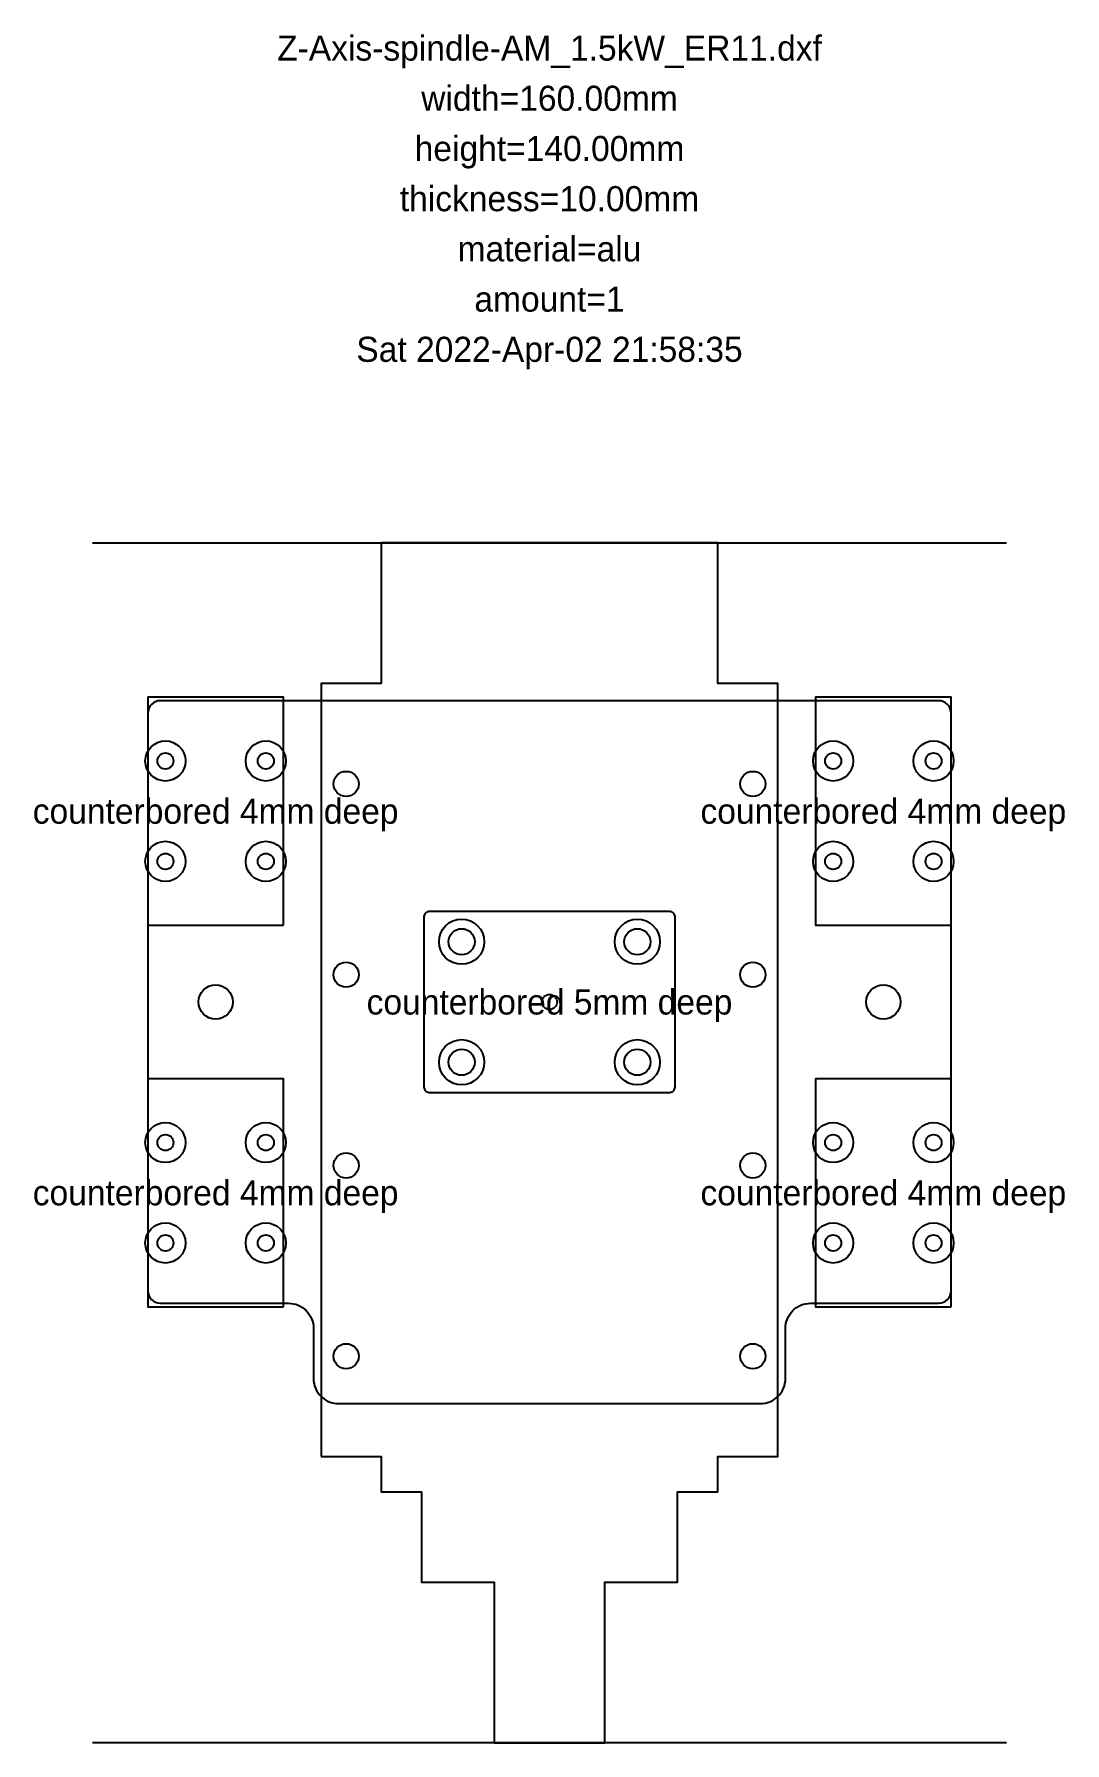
# Model space of a CAD drawing. Header units: millimetres. Extents: x -103 to 103, y -68 to 273.
import ezdxf
from ezdxf.enums import TextEntityAlignment as Align

# ---------------------------------------------------------------- set-up
doc = ezdxf.new("R2010")
doc.units = ezdxf.units.MM
doc.layers.add('annotation', color=2, linetype='Continuous')
doc.layers.add('outline', color=2, linetype='Continuous')
doc.styles.add('LiberationSerif', font='LiberationSerif-Regular.ttf')

msp = doc.modelspace()

# ---------------------------------------------------------------- linework, layer by layer
msp.add_lwpolyline([(-42, 0), (42, 0, 0.414214), (47, 5), (47, 15, -0.414214), (52, 20), (77.5, 20, 0.414214), (80, 22.5), (80, 137.5, 0.414214), (77.5, 140), (-77.5, 140, 0.414214), (-80, 137.5), (-80, 22.5, 0.414214), (-77.5, 20), (-52, 20, -0.414214), (-47, 15), (-47, 5, 0.414214)], format="xyb", close=True)
for centre, radius in [((-76.5, 128), 1.6), ((-56.5, 128), 1.6), ((56.5, 128), 1.6), ((76.5, 128), 1.6), ((-40.5, 123.44), 2.5), ((40.5, 123.44), 2.5), ((-76.5, 108), 1.6), ((-56.5, 108), 1.6), ((56.5, 108), 1.6), ((76.5, 108), 1.6), ((-17.5, 92), 2.6), ((17.5, 92), 2.6), ((-40.5, 85.44), 2.5), ((40.5, 85.44), 2.5), ((-66.5, 80), 3.4), ((66.5, 80), 3.4), ((0, 80), 1.5), ((-17.5, 68), 2.6), ((17.5, 68), 2.6), ((-76.5, 52), 1.6), ((-56.5, 52), 1.6), ((56.5, 52), 1.6), ((76.5, 52), 1.6), ((-40.5, 47.44), 2.5), ((40.5, 47.44), 2.5), ((-76.5, 32), 1.6), ((-56.5, 32), 1.6), ((56.5, 32), 1.6), ((76.5, 32), 1.6), ((-40.5, 9.44), 2.5), ((40.5, 9.44), 2.5)]:
    msp.add_circle(centre, radius)
at = {"layer": 'annotation'}
for centre, radius in [((-76.5, 128), 4), ((-56.5, 128), 4), ((56.5, 128), 4), ((76.5, 128), 4), ((-76.5, 108), 4), ((-56.5, 108), 4), ((56.5, 108), 4), ((76.5, 108), 4), ((-17.5, 92), 4.5), ((17.5, 92), 4.5), ((-17.5, 68), 4.5), ((17.5, 68), 4.5), ((-76.5, 52), 4), ((-56.5, 52), 4), ((56.5, 52), 4), ((76.5, 52), 4), ((-76.5, 32), 4), ((-56.5, 32), 4), ((56.5, 32), 4), ((76.5, 32), 4)]:
    msp.add_circle(centre, radius, dxfattribs=at)
at = {"layer": 'outline'}
for points in [[(-91, 171.44), (91, 171.44)], [(-45.5, -10.56), (-33.5, -10.56), (-33.5, -17.56), (-25.5, -17.56), (-25.5, -35.56), (-11, -35.56), (-11, -67.56), (11, -67.56), (11, -35.56), (25.5, -35.56), (25.5, -17.56), (33.5, -17.56), (33.5, -10.56), (45.5, -10.56), (45.5, 143.44), (33.5, 143.44), (33.5, 171.44), (-33.5, 171.44), (-33.5, 143.44), (-45.5, 143.44), (-45.5, -10.56)], [(-91, -67.5), (91, -67.5)]]:
    msp.add_lwpolyline(points, dxfattribs=at)
for points in [[(-53, 95.3), (-53, 140.7), (-80, 140.7), (-80, 95.3)], [(80, 95.3), (80, 140.7), (53, 140.7), (53, 95.3)], [(-53, 19.3), (-53, 64.7), (-80, 64.7), (-80, 19.3)], [(80, 19.3), (80, 64.7), (53, 64.7), (53, 19.3)]]:
    msp.add_lwpolyline(points, close=True, dxfattribs=at)
msp.add_lwpolyline([(25, 63), (25, 97, 0.414214), (24, 98), (-24, 98, 0.414214), (-25, 97), (-25, 63, 0.414214), (-24, 62), (24, 62, 0.414214)], format="xyb", close=True, dxfattribs=at)
for p in [(-66.5, 118), (66.5, 118), (0, 80), (-66.5, 42), (66.5, 42)]:
    msp.add_point(p, dxfattribs=at)

# ---------------------------------------------------------------- texts
at = {"layer": 'annotation', "style": 'LiberationSerif'}
for s, p in [('Z-Axis-spindle-AM_1.5kW_ER11.dxf', (0, 270)), ('width=160.00mm', (0, 260)), ('height=140.00mm', (0, 250)), ('thickness=10.00mm', (0, 240)), ('material=alu', (0, 230)), ('amount=1', (0, 220)), ('Sat 2022-Apr-02 21:58:35', (0, 210)), ('counterbored 4mm deep', (-66.5, 118)), ('counterbored 4mm deep', (66.5, 118)), ('counterbored 5mm deep', (0, 80)), ('counterbored 4mm deep', (-66.5, 42)), ('counterbored 4mm deep', (66.5, 42))]:
    msp.add_text(s, height=5, dxfattribs=at).set_placement(p, align=Align.MIDDLE_CENTER)

doc.saveas('drawing.dxf')
